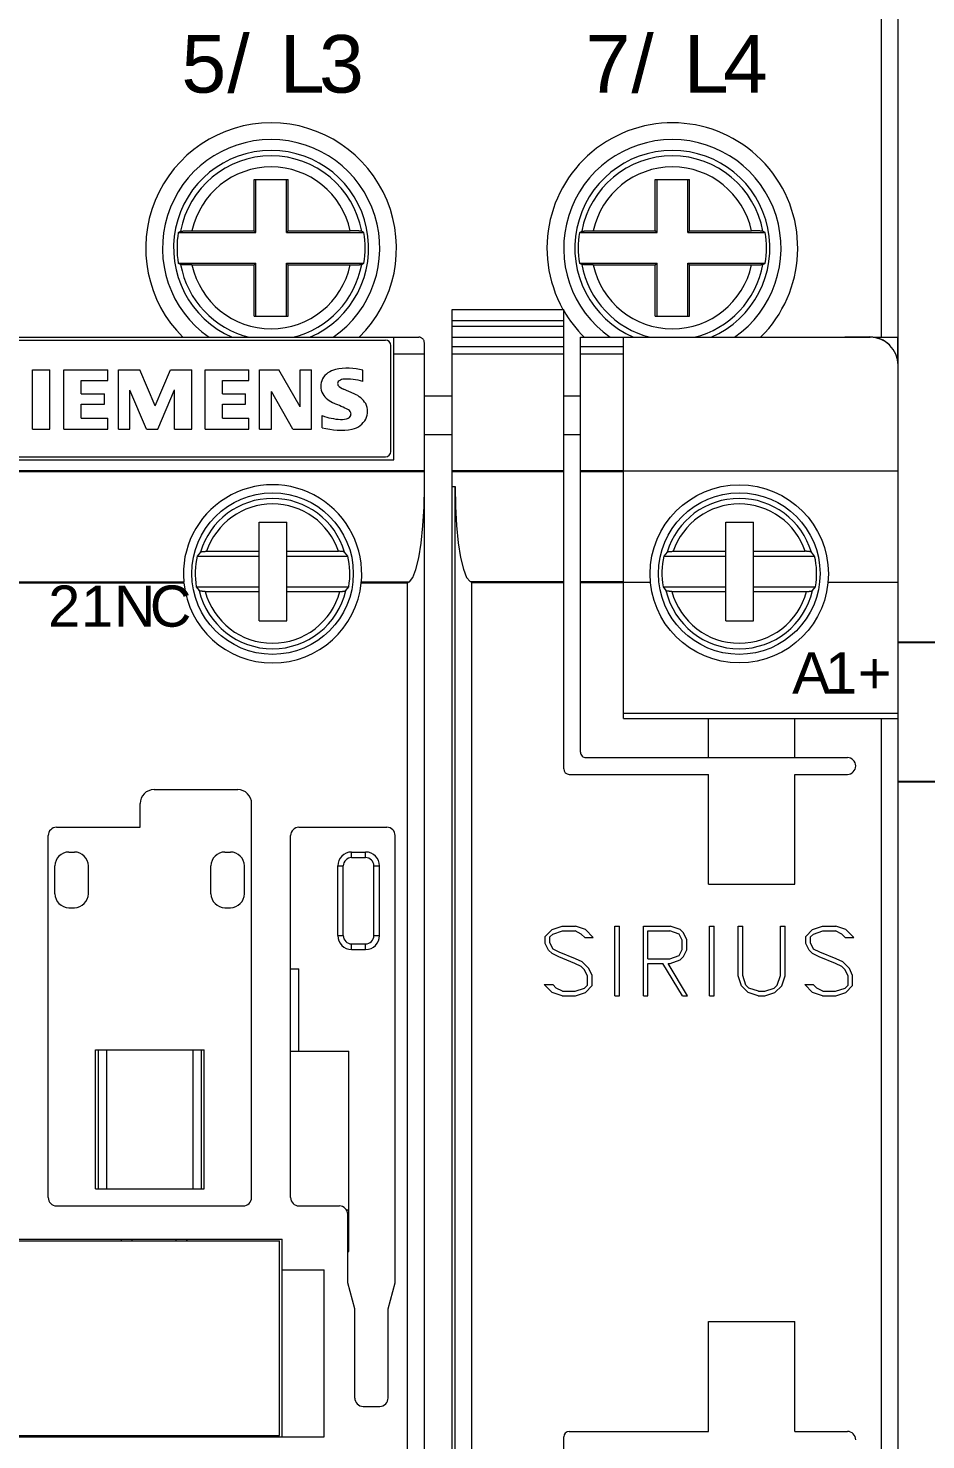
# Model space of a CAD drawing. Header units: millimetres. Extents: x 42356 to 50646, y 31507 to 39566.
# Drawn here: x 47826.5 to 47858.7, y 33189.9 to 33240.6 of the extents above; entities that cross this region are included whole.
import ezdxf

# ---------------------------------------------------------------- set-up
doc = ezdxf.new("R2010")
doc.units = ezdxf.units.MM
doc.set_wipeout_variables(frame=1)
doc.layers.add('000-PI-Oprema', color=30, linetype='Continuous', lineweight=5)
doc.layers.add('004-PI-DIN Šina', color=3, linetype='Continuous')
doc.styles.get("Standard").update_dxf_attribs({"font": 'arial.ttf'})

# ---------------------------------------------------------------- blocks, each defined once
blk = doc.blocks.new('*U103')
at = {"layer": '004-PI-DIN Šina'}
blk.add_lwpolyline([(540, -17.5), (540, 17.5), (0, 17.5), (0, -17.5)], close=True, dxfattribs=at)
blk.add_lwpolyline([(0, 12.5), (540, 12.5)], dxfattribs=at)
blk = doc.blocks.new('3RT2325-1BB40')
blk.add_wipeout([(48537.491, 38236.153), (48537.491, 38151.153), (48596.435, 38151.154), (48597.391, 38152.163), (48597.391, 38235.143), (48596.413, 38236.153)]).dxf.layer = '000-PI-Oprema'
at = {"layer": '000-PI-Oprema'}
for p, q in [((48596.791, 38221.143), (48596.791, 38235.543)), ((48597.391, 38220.151), (48597.391, 38235.143)), ((48574.278, 38226.803), (48575.504, 38226.803)), ((48574.278, 38224.966), (48574.278, 38226.803)), ((48574.341, 38224.903), (48574.341, 38226.803)), ((48575.441, 38224.903), (48575.441, 38226.803)), ((48575.504, 38224.966), (48575.504, 38226.803)), ((48588.678, 38226.803), (48589.904, 38226.803)), ((48588.678, 38224.966), (48588.678, 38226.803)), ((48588.741, 38224.903), (48588.741, 38226.803)), ((48589.841, 38224.903), (48589.841, 38226.803)), ((48589.904, 38224.966), (48589.904, 38226.803)), ((48571.559, 38224.903), (48571.57, 38224.909)), ((48571.559, 38224.903), (48574.341, 38224.903)), ((48571.57, 38224.909), (48571.582, 38224.916)), ((48571.582, 38224.916), (48571.594, 38224.922)), ((48571.594, 38224.922), (48571.606, 38224.928)), ((48571.606, 38224.928), (48571.617, 38224.934)), ((48571.617, 38224.934), (48571.629, 38224.941)), ((48571.629, 38224.941), (48571.64, 38224.947)), ((48571.64, 38224.947), (48571.645, 38224.949)), ((48571.645, 38224.949), (48571.652, 38224.95)), ((48571.652, 38224.95), (48571.661, 38224.952)), ((48571.661, 38224.952), (48571.673, 38224.953)), ((48571.673, 38224.953), (48571.686, 38224.955)), ((48571.686, 38224.955), (48571.703, 38224.956)), ((48571.703, 38224.956), (48571.722, 38224.958)), ((48571.722, 38224.958), (48571.742, 38224.959)), ((48571.742, 38224.959), (48571.763, 38224.96)), ((48571.763, 38224.96), (48571.787, 38224.961)), ((48571.787, 38224.961), (48571.812, 38224.962)), ((48571.812, 38224.962), (48571.84, 38224.963)), ((48571.84, 38224.963), (48571.868, 38224.964)), ((48571.868, 38224.964), (48571.896, 38224.964)), ((48571.896, 38224.964), (48571.925, 38224.965)), ((48571.925, 38224.965), (48571.956, 38224.965)), ((48571.956, 38224.965), (48571.988, 38224.966)), ((48571.988, 38224.966), (48572.02, 38224.966)), ((48572.02, 38224.966), (48572.05, 38224.966)), ((48572.05, 38224.966), (48574.278, 38224.966)), ((48574.341, 38224.903), (48574.278, 38224.966)), ((48575.441, 38224.903), (48575.504, 38224.966)), ((48575.441, 38224.903), (48578.224, 38224.903)), ((48575.504, 38224.966), (48577.732, 38224.966)), ((48577.757, 38224.966), (48577.732, 38224.966)), ((48577.783, 38224.966), (48577.757, 38224.966)), ((48577.81, 38224.966), (48577.783, 38224.966)), ((48577.836, 38224.965), (48577.81, 38224.966)), ((48577.861, 38224.965), (48577.836, 38224.965)), ((48577.885, 38224.964), (48577.861, 38224.965)), ((48577.908, 38224.964), (48577.885, 38224.964)), ((48577.932, 38224.963), (48577.908, 38224.964)), ((48577.955, 38224.963), (48577.932, 38224.963)), ((48577.977, 38224.962), (48577.955, 38224.963)), ((48577.998, 38224.961), (48577.977, 38224.962)), ((48578.017, 38224.96), (48577.998, 38224.961)), ((48578.035, 38224.959), (48578.017, 38224.96)), ((48578.052, 38224.958), (48578.035, 38224.959)), ((48578.068, 38224.957), (48578.052, 38224.958)), ((48578.083, 38224.956), (48578.068, 38224.957)), ((48578.096, 38224.955), (48578.083, 38224.956)), ((48578.108, 38224.953), (48578.096, 38224.955)), ((48578.118, 38224.952), (48578.108, 38224.953)), ((48578.126, 38224.951), (48578.118, 38224.952)), ((48578.133, 38224.95), (48578.126, 38224.951)), ((48578.138, 38224.948), (48578.133, 38224.95)), ((48578.142, 38224.947), (48578.138, 38224.948)), ((48578.153, 38224.941), (48578.142, 38224.947)), ((48578.165, 38224.934), (48578.153, 38224.941)), ((48578.177, 38224.928), (48578.165, 38224.934)), ((48578.188, 38224.922), (48578.177, 38224.928)), ((48578.2, 38224.916), (48578.188, 38224.922)), ((48578.212, 38224.909), (48578.2, 38224.916)), ((48578.224, 38224.903), (48578.212, 38224.909)), ((48585.959, 38224.903), (48585.97, 38224.909)), ((48585.959, 38224.903), (48588.741, 38224.903)), ((48585.97, 38224.909), (48585.982, 38224.916)), ((48585.982, 38224.916), (48585.994, 38224.922)), ((48585.994, 38224.922), (48586.006, 38224.928)), ((48586.006, 38224.928), (48586.017, 38224.934)), ((48586.017, 38224.934), (48586.029, 38224.941)), ((48586.029, 38224.941), (48586.04, 38224.947)), ((48586.04, 38224.947), (48586.045, 38224.949)), ((48586.045, 38224.949), (48586.052, 38224.95)), ((48586.052, 38224.95), (48586.061, 38224.952)), ((48586.061, 38224.952), (48586.073, 38224.953)), ((48586.073, 38224.953), (48586.086, 38224.955)), ((48586.086, 38224.955), (48586.103, 38224.956)), ((48586.103, 38224.956), (48586.122, 38224.958)), ((48586.122, 38224.958), (48586.142, 38224.959)), ((48586.142, 38224.959), (48586.163, 38224.96)), ((48586.163, 38224.96), (48586.187, 38224.961)), ((48586.187, 38224.961), (48586.212, 38224.962)), ((48586.212, 38224.962), (48586.24, 38224.963)), ((48586.24, 38224.963), (48586.268, 38224.964)), ((48586.268, 38224.964), (48586.296, 38224.964)), ((48586.296, 38224.964), (48586.325, 38224.965)), ((48586.325, 38224.965), (48586.356, 38224.965)), ((48586.356, 38224.965), (48586.388, 38224.966)), ((48586.388, 38224.966), (48586.42, 38224.966)), ((48586.42, 38224.966), (48586.45, 38224.966)), ((48586.45, 38224.966), (48588.678, 38224.966)), ((48588.741, 38224.903), (48588.678, 38224.966)), ((48589.841, 38224.903), (48589.904, 38224.966)), ((48589.841, 38224.903), (48592.624, 38224.903)), ((48589.904, 38224.966), (48592.132, 38224.966)), ((48592.157, 38224.966), (48592.132, 38224.966)), ((48592.183, 38224.966), (48592.157, 38224.966)), ((48592.21, 38224.966), (48592.183, 38224.966)), ((48592.236, 38224.965), (48592.21, 38224.966)), ((48592.261, 38224.965), (48592.236, 38224.965)), ((48592.285, 38224.964), (48592.261, 38224.965)), ((48592.308, 38224.964), (48592.285, 38224.964)), ((48592.332, 38224.963), (48592.308, 38224.964)), ((48592.355, 38224.963), (48592.332, 38224.963)), ((48592.377, 38224.962), (48592.355, 38224.963)), ((48592.398, 38224.961), (48592.377, 38224.962)), ((48592.417, 38224.96), (48592.398, 38224.961)), ((48592.435, 38224.959), (48592.417, 38224.96)), ((48592.452, 38224.958), (48592.435, 38224.959)), ((48592.468, 38224.957), (48592.452, 38224.958)), ((48592.483, 38224.956), (48592.468, 38224.957)), ((48592.496, 38224.955), (48592.483, 38224.956)), ((48592.508, 38224.953), (48592.496, 38224.955)), ((48592.518, 38224.952), (48592.508, 38224.953)), ((48592.526, 38224.951), (48592.518, 38224.952)), ((48592.533, 38224.95), (48592.526, 38224.951)), ((48592.538, 38224.948), (48592.533, 38224.95)), ((48592.542, 38224.947), (48592.538, 38224.948)), ((48592.553, 38224.941), (48592.542, 38224.947)), ((48592.565, 38224.934), (48592.553, 38224.941)), ((48592.577, 38224.928), (48592.565, 38224.934)), ((48592.588, 38224.922), (48592.577, 38224.928)), ((48592.6, 38224.916), (48592.588, 38224.922)), ((48592.612, 38224.909), (48592.6, 38224.916)), ((48592.624, 38224.903), (48592.612, 38224.909)), ((48571.57, 38223.797), (48571.559, 38223.803)), ((48571.559, 38223.803), (48574.341, 38223.803)), ((48571.582, 38223.791), (48571.57, 38223.797)), ((48571.594, 38223.784), (48571.582, 38223.791)), ((48571.606, 38223.778), (48571.594, 38223.784)), ((48571.617, 38223.772), (48571.606, 38223.778)), ((48571.629, 38223.766), (48571.617, 38223.772)), ((48571.64, 38223.759), (48571.629, 38223.766)), ((48571.644, 38223.758), (48571.64, 38223.759)), ((48571.649, 38223.757), (48571.644, 38223.758)), ((48571.656, 38223.755), (48571.649, 38223.757)), ((48571.665, 38223.754), (48571.656, 38223.755)), ((48571.674, 38223.753), (48571.665, 38223.754)), ((48571.686, 38223.752), (48571.674, 38223.753)), ((48571.699, 38223.75), (48571.686, 38223.752)), ((48571.714, 38223.749), (48571.699, 38223.75)), ((48571.73, 38223.748), (48571.714, 38223.749)), ((48571.748, 38223.747), (48571.73, 38223.748)), ((48571.765, 38223.746), (48571.748, 38223.747)), ((48571.784, 38223.745), (48571.765, 38223.746)), ((48571.805, 38223.744), (48571.784, 38223.745)), ((48571.828, 38223.744), (48571.805, 38223.744)), ((48571.851, 38223.743), (48571.828, 38223.744)), ((48571.874, 38223.742), (48571.851, 38223.743)), ((48571.897, 38223.742), (48571.874, 38223.742)), ((48571.921, 38223.741), (48571.897, 38223.742)), ((48571.946, 38223.741), (48571.921, 38223.741)), ((48571.973, 38223.741), (48571.946, 38223.741)), ((48571.999, 38223.74), (48571.973, 38223.741)), ((48572.025, 38223.74), (48571.999, 38223.74)), ((48572.05, 38223.74), (48572.025, 38223.74)), ((48572.05, 38223.74), (48574.278, 38223.74)), ((48574.278, 38223.74), (48574.341, 38223.803)), ((48574.278, 38221.903), (48574.278, 38223.74)), ((48574.341, 38221.903), (48574.341, 38223.803)), ((48575.504, 38223.74), (48575.441, 38223.803)), ((48575.441, 38223.803), (48578.224, 38223.803)), ((48575.441, 38221.903), (48575.441, 38223.803)), ((48575.504, 38223.74), (48577.732, 38223.74)), ((48575.504, 38221.903), (48575.504, 38223.74)), ((48577.732, 38223.74), (48577.762, 38223.74)), ((48577.762, 38223.74), (48577.794, 38223.74)), ((48577.794, 38223.74), (48577.826, 38223.741)), ((48577.826, 38223.741), (48577.857, 38223.741)), ((48577.857, 38223.741), (48577.886, 38223.742)), ((48577.886, 38223.742), (48577.914, 38223.742)), ((48577.914, 38223.742), (48577.943, 38223.743)), ((48577.943, 38223.743), (48577.97, 38223.744)), ((48577.97, 38223.744), (48577.996, 38223.745)), ((48577.996, 38223.745), (48578.019, 38223.746)), ((48578.019, 38223.746), (48578.04, 38223.747)), ((48578.04, 38223.747), (48578.061, 38223.749)), ((48578.061, 38223.749), (48578.079, 38223.75)), ((48578.079, 38223.75), (48578.096, 38223.752)), ((48578.096, 38223.752), (48578.109, 38223.753)), ((48578.109, 38223.753), (48578.121, 38223.754)), ((48578.121, 38223.754), (48578.13, 38223.756)), ((48578.13, 38223.756), (48578.137, 38223.758)), ((48578.137, 38223.758), (48578.142, 38223.759)), ((48578.142, 38223.759), (48578.153, 38223.766)), ((48578.153, 38223.766), (48578.165, 38223.772)), ((48578.165, 38223.772), (48578.177, 38223.778)), ((48578.177, 38223.778), (48578.188, 38223.784)), ((48578.188, 38223.784), (48578.2, 38223.791)), ((48578.2, 38223.791), (48578.212, 38223.797)), ((48578.212, 38223.797), (48578.224, 38223.803)), ((48585.97, 38223.797), (48585.959, 38223.803)), ((48585.959, 38223.803), (48588.741, 38223.803)), ((48585.982, 38223.791), (48585.97, 38223.797)), ((48585.994, 38223.784), (48585.982, 38223.791)), ((48586.006, 38223.778), (48585.994, 38223.784)), ((48586.017, 38223.772), (48586.006, 38223.778)), ((48586.029, 38223.766), (48586.017, 38223.772)), ((48586.04, 38223.759), (48586.029, 38223.766)), ((48586.044, 38223.758), (48586.04, 38223.759)), ((48586.049, 38223.757), (48586.044, 38223.758)), ((48586.056, 38223.755), (48586.049, 38223.757)), ((48586.065, 38223.754), (48586.056, 38223.755)), ((48586.074, 38223.753), (48586.065, 38223.754)), ((48586.086, 38223.752), (48586.074, 38223.753)), ((48586.099, 38223.75), (48586.086, 38223.752)), ((48586.114, 38223.749), (48586.099, 38223.75)), ((48586.13, 38223.748), (48586.114, 38223.749)), ((48586.148, 38223.747), (48586.13, 38223.748)), ((48586.165, 38223.746), (48586.148, 38223.747)), ((48586.184, 38223.745), (48586.165, 38223.746)), ((48586.205, 38223.744), (48586.184, 38223.745)), ((48586.228, 38223.744), (48586.205, 38223.744)), ((48586.251, 38223.743), (48586.228, 38223.744)), ((48586.274, 38223.742), (48586.251, 38223.743)), ((48586.297, 38223.742), (48586.274, 38223.742)), ((48586.321, 38223.741), (48586.297, 38223.742)), ((48586.346, 38223.741), (48586.321, 38223.741)), ((48586.373, 38223.741), (48586.346, 38223.741)), ((48586.399, 38223.74), (48586.373, 38223.741)), ((48586.425, 38223.74), (48586.399, 38223.74)), ((48586.45, 38223.74), (48586.425, 38223.74)), ((48586.45, 38223.74), (48588.678, 38223.74)), ((48588.678, 38223.74), (48588.741, 38223.803)), ((48588.678, 38221.903), (48588.678, 38223.74)), ((48588.741, 38221.903), (48588.741, 38223.803)), ((48589.904, 38223.74), (48589.841, 38223.803)), ((48589.841, 38223.803), (48592.624, 38223.803)), ((48589.841, 38221.903), (48589.841, 38223.803)), ((48589.904, 38223.74), (48592.132, 38223.74)), ((48589.904, 38221.903), (48589.904, 38223.74)), ((48592.132, 38223.74), (48592.162, 38223.74)), ((48592.162, 38223.74), (48592.194, 38223.74)), ((48592.194, 38223.74), (48592.226, 38223.741)), ((48592.226, 38223.741), (48592.257, 38223.741)), ((48592.257, 38223.741), (48592.286, 38223.742)), ((48592.286, 38223.742), (48592.314, 38223.742)), ((48592.314, 38223.742), (48592.343, 38223.743)), ((48592.343, 38223.743), (48592.37, 38223.744)), ((48592.37, 38223.744), (48592.396, 38223.745)), ((48592.396, 38223.745), (48592.419, 38223.746)), ((48592.419, 38223.746), (48592.44, 38223.747)), ((48592.44, 38223.747), (48592.461, 38223.749)), ((48592.461, 38223.749), (48592.479, 38223.75)), ((48592.479, 38223.75), (48592.496, 38223.752)), ((48592.496, 38223.752), (48592.509, 38223.753)), ((48592.509, 38223.753), (48592.521, 38223.754)), ((48592.521, 38223.754), (48592.53, 38223.756)), ((48592.53, 38223.756), (48592.537, 38223.758)), ((48592.537, 38223.758), (48592.542, 38223.759)), ((48592.542, 38223.759), (48592.553, 38223.766)), ((48592.553, 38223.766), (48592.565, 38223.772)), ((48592.565, 38223.772), (48592.577, 38223.778)), ((48592.577, 38223.778), (48592.588, 38223.784)), ((48592.588, 38223.784), (48592.6, 38223.791)), ((48592.6, 38223.791), (48592.612, 38223.797)), ((48592.612, 38223.797), (48592.624, 38223.803)), ((48581.391, 38222.143), (48585.391, 38222.143)), ((48581.391, 38165.143), (48581.391, 38222.143)), ((48585.391, 38221.743), (48585.391, 38222.143)), ((48574.278, 38221.903), (48575.504, 38221.903)), ((48581.391, 38221.743), (48585.391, 38221.743)), ((48581.391, 38221.543), (48585.391, 38221.543)), ((48585.391, 38221.543), (48585.391, 38221.743)), ((48585.391, 38221.143), (48585.391, 38221.543)), ((48588.678, 38221.903), (48589.904, 38221.903)), ((48553.391, 38221.143), (48580.191, 38221.143)), ((48563.791, 38221.043), (48578.991, 38221.043)), ((48579.291, 38216.743), (48579.291, 38221.143)), ((48580.209, 38221.142), (48580.191, 38221.143)), ((48580.228, 38221.14), (48580.209, 38221.142)), ((48580.246, 38221.135), (48580.228, 38221.14)), ((48580.264, 38221.129), (48580.246, 38221.135)), ((48580.281, 38221.122), (48580.264, 38221.129)), ((48580.299, 38221.112), (48580.281, 38221.122)), ((48580.315, 38221.1), (48580.299, 38221.112)), ((48580.33, 38221.087), (48580.315, 38221.1)), ((48580.344, 38221.072), (48580.33, 38221.087)), ((48580.357, 38221.055), (48580.344, 38221.072)), ((48580.368, 38221.036), (48580.357, 38221.055)), ((48580.378, 38221.015), (48580.368, 38221.036)), ((48581.391, 38221.143), (48585.391, 38221.143)), ((48585.391, 38220.806), (48585.391, 38221.143)), ((48585.991, 38221.143), (48587.541, 38221.143)), ((48585.991, 38220.806), (48585.991, 38221.143)), ((48585.991, 38221.143), (48585.991, 38221.143)), ((48587.541, 38221.143), (48596.391, 38221.143)), ((48587.541, 38221.143), (48587.541, 38221.143)), ((48587.541, 38220.806), (48587.541, 38221.143)), ((48595.481, 38221.153), (48596.381, 38221.153)), ((48595.481, 38221.143), (48595.481, 38221.153)), ((48596.522, 38221.143), (48596.791, 38221.143)), ((48596.791, 38221.143), (48597.391, 38221.143)), ((48597.381, 38220.284), (48597.381, 38221.143)), ((48579.191, 38217.043), (48579.191, 38220.843)), ((48579.291, 38220.543), (48580.391, 38220.543)), ((48580.385, 38220.993), (48580.378, 38221.015)), ((48580.389, 38220.969), (48580.385, 38220.993)), ((48580.391, 38220.943), (48580.389, 38220.969)), ((48580.391, 38166.343), (48580.391, 38220.943)), ((48581.391, 38220.806), (48585.391, 38220.806)), ((48581.391, 38220.543), (48585.391, 38220.543)), ((48585.391, 38220.543), (48585.391, 38220.806)), ((48585.391, 38216.359), (48585.391, 38220.543)), ((48585.991, 38220.806), (48587.541, 38220.806)), ((48585.991, 38220.543), (48585.991, 38220.806)), ((48585.991, 38220.543), (48587.541, 38220.543)), ((48585.991, 38216.359), (48585.991, 38220.543)), ((48587.541, 38220.543), (48587.541, 38220.806)), ((48587.541, 38216.359), (48587.541, 38220.543)), ((48597.391, 38216.34), (48597.391, 38220.143)), ((48566.331, 38219.973), (48566.953, 38219.973)), ((48566.331, 38217.843), (48566.331, 38219.973)), ((48566.953, 38217.843), (48566.953, 38219.973)), ((48567.455, 38219.973), (48569.029, 38219.973)), ((48567.455, 38217.843), (48567.455, 38219.973)), ((48568.077, 38219.592), (48569.029, 38219.592)), ((48568.077, 38219.107), (48568.077, 38219.592)), ((48569.029, 38219.592), (48569.029, 38219.973)), ((48569.411, 38219.973), (48570.181, 38219.973)), ((48569.411, 38217.843), (48569.411, 38219.973)), ((48570.727, 38218.675), (48570.181, 38219.973)), ((48570.727, 38218.675), (48571.278, 38219.973)), ((48571.278, 38219.973), (48572.042, 38219.973)), ((48572.042, 38217.843), (48572.042, 38219.973)), ((48572.519, 38219.973), (48574.093, 38219.973)), ((48572.519, 38217.843), (48572.519, 38219.973)), ((48573.141, 38219.592), (48574.093, 38219.592)), ((48573.141, 38219.107), (48573.141, 38219.592)), ((48574.093, 38219.592), (48574.093, 38219.973)), ((48574.475, 38219.973), (48575.166, 38219.973)), ((48574.475, 38217.843), (48574.475, 38219.973)), ((48575.932, 38218.639), (48575.166, 38219.973)), ((48575.932, 38219.973), (48576.342, 38219.973)), ((48575.932, 38218.639), (48575.932, 38219.973)), ((48576.342, 38217.843), (48576.342, 38219.973)), ((48578.185, 38219.548), (48578.185, 38219.957)), ((48568.077, 38219.107), (48568.909, 38219.107)), ((48568.909, 38218.743), (48568.909, 38219.107)), ((48570.42, 38217.843), (48569.826, 38219.246)), ((48569.826, 38217.843), (48569.826, 38219.246)), ((48570.825, 38217.843), (48571.423, 38219.25)), ((48571.423, 38217.843), (48571.423, 38219.25)), ((48573.141, 38219.107), (48573.973, 38219.107)), ((48573.973, 38218.743), (48573.973, 38219.107)), ((48575.673, 38217.843), (48574.909, 38219.193)), ((48574.909, 38217.843), (48574.909, 38219.193)), ((48577.875, 38219.107), (48577.493, 38219.28)), ((48580.391, 38219.043), (48581.391, 38219.043)), ((48585.391, 38219.043), (48585.991, 38219.043)), ((48568.077, 38218.743), (48568.909, 38218.743)), ((48568.077, 38218.241), (48568.077, 38218.743)), ((48573.141, 38218.743), (48573.973, 38218.743)), ((48573.141, 38218.241), (48573.141, 38218.743)), ((48568.077, 38218.241), (48569.029, 38218.241)), ((48569.029, 38217.843), (48569.029, 38218.241)), ((48573.141, 38218.241), (48574.093, 38218.241)), ((48574.093, 38217.843), (48574.093, 38218.241)), ((48576.727, 38217.889), (48576.727, 38218.328)), ((48566.331, 38217.843), (48566.953, 38217.843)), ((48567.455, 38217.843), (48569.029, 38217.843)), ((48569.411, 38217.843), (48569.826, 38217.843)), ((48570.42, 38217.843), (48570.825, 38217.843)), ((48571.423, 38217.843), (48572.042, 38217.843)), ((48572.519, 38217.843), (48574.093, 38217.843)), ((48574.475, 38217.843), (48574.909, 38217.843)), ((48575.673, 38217.843), (48576.342, 38217.843)), ((48580.391, 38217.653), (48581.391, 38217.653)), ((48580.401, 38169.653), (48580.401, 38217.653)), ((48585.391, 38217.653), (48585.991, 38217.653)), ((48563.491, 38216.743), (48579.291, 38216.743)), ((48563.791, 38216.843), (48578.991, 38216.843)), ((48552.391, 38216.359), (48580.391, 38216.359)), ((48552.391, 38216.325), (48580.391, 38216.325)), ((48581.391, 38216.359), (48585.391, 38216.359)), ((48581.391, 38216.325), (48585.391, 38216.325)), ((48585.391, 38216.325), (48585.391, 38216.359)), ((48585.391, 38212.373), (48585.391, 38216.325)), ((48585.991, 38216.359), (48587.541, 38216.359)), ((48585.991, 38216.325), (48585.991, 38216.359)), ((48585.991, 38216.325), (48587.541, 38216.325)), ((48585.991, 38212.373), (48585.991, 38216.325)), ((48587.541, 38216.325), (48587.541, 38216.359)), ((48587.541, 38216.34), (48597.391, 38216.34)), ((48587.541, 38212.373), (48587.541, 38216.325)), ((48597.391, 38212.343), (48597.391, 38216.34)), ((48581.391, 38215.782), (48581.491, 38215.782)), ((48581.491, 38171.504), (48581.491, 38215.782)), ((48574.456, 38214.503), (48575.456, 38214.503)), ((48574.456, 38210.953), (48574.456, 38214.503)), ((48575.456, 38210.953), (48575.456, 38214.503)), ((48591.206, 38214.503), (48592.206, 38214.503)), ((48591.206, 38210.953), (48591.206, 38214.503)), ((48592.206, 38210.953), (48592.206, 38214.503)), ((48572.354, 38213.424), (48572.238, 38213.283)), ((48572.354, 38213.424), (48572.357, 38213.427)), ((48572.357, 38213.427), (48572.361, 38213.429)), ((48572.361, 38213.429), (48572.366, 38213.432)), ((48572.366, 38213.432), (48572.372, 38213.434)), ((48572.372, 38213.434), (48572.38, 38213.436)), ((48572.38, 38213.436), (48572.389, 38213.438)), ((48572.389, 38213.438), (48572.399, 38213.441)), ((48572.399, 38213.441), (48572.41, 38213.442)), ((48572.41, 38213.442), (48572.421, 38213.444)), ((48572.421, 38213.444), (48572.434, 38213.446)), ((48572.434, 38213.446), (48572.448, 38213.447)), ((48572.448, 38213.447), (48572.462, 38213.449)), ((48572.462, 38213.449), (48572.477, 38213.45)), ((48572.477, 38213.45), (48572.492, 38213.451)), ((48572.492, 38213.451), (48572.507, 38213.452)), ((48572.507, 38213.452), (48572.523, 38213.452)), ((48572.523, 38213.452), (48572.54, 38213.453)), ((48572.54, 38213.453), (48572.556, 38213.453)), ((48572.556, 38213.453), (48572.573, 38213.453)), ((48572.573, 38213.453), (48574.456, 38213.453)), ((48575.456, 38213.453), (48577.31, 38213.453)), ((48577.323, 38213.453), (48577.31, 38213.453)), ((48577.337, 38213.453), (48577.323, 38213.453)), ((48577.35, 38213.453), (48577.337, 38213.453)), ((48577.364, 38213.452), (48577.35, 38213.453)), ((48577.377, 38213.451), (48577.364, 38213.452)), ((48577.39, 38213.451), (48577.377, 38213.451)), ((48577.402, 38213.45), (48577.39, 38213.451)), ((48577.414, 38213.449), (48577.402, 38213.45)), ((48577.426, 38213.448), (48577.414, 38213.449)), ((48577.438, 38213.447), (48577.426, 38213.448)), ((48577.449, 38213.446), (48577.438, 38213.447)), ((48577.46, 38213.444), (48577.449, 38213.446)), ((48577.469, 38213.443), (48577.46, 38213.444)), ((48577.478, 38213.441), (48577.469, 38213.443)), ((48577.487, 38213.44), (48577.478, 38213.441)), ((48577.495, 38213.438), (48577.487, 38213.44)), ((48577.503, 38213.436), (48577.495, 38213.438)), ((48577.509, 38213.434), (48577.503, 38213.436)), ((48577.514, 38213.433), (48577.509, 38213.434)), ((48577.519, 38213.431), (48577.514, 38213.433)), ((48577.523, 38213.429), (48577.519, 38213.431)), ((48577.526, 38213.426), (48577.523, 38213.429)), ((48577.529, 38213.424), (48577.526, 38213.426)), ((48577.644, 38213.283), (48577.529, 38213.424)), ((48589.104, 38213.424), (48588.988, 38213.283)), ((48589.104, 38213.424), (48589.107, 38213.427)), ((48589.107, 38213.427), (48589.111, 38213.429)), ((48589.111, 38213.429), (48589.116, 38213.432)), ((48589.116, 38213.432), (48589.122, 38213.434)), ((48589.122, 38213.434), (48589.13, 38213.436)), ((48589.13, 38213.436), (48589.139, 38213.438)), ((48589.139, 38213.438), (48589.149, 38213.441)), ((48589.149, 38213.441), (48589.16, 38213.442)), ((48589.16, 38213.442), (48589.171, 38213.444)), ((48589.171, 38213.444), (48589.184, 38213.446)), ((48589.184, 38213.446), (48589.198, 38213.447)), ((48589.198, 38213.447), (48589.212, 38213.449)), ((48589.212, 38213.449), (48589.227, 38213.45)), ((48589.227, 38213.45), (48589.242, 38213.451)), ((48589.242, 38213.451), (48589.257, 38213.452)), ((48589.257, 38213.452), (48589.273, 38213.452)), ((48589.273, 38213.452), (48589.29, 38213.453)), ((48589.29, 38213.453), (48589.306, 38213.453)), ((48589.306, 38213.453), (48589.323, 38213.453)), ((48589.323, 38213.453), (48591.206, 38213.453)), ((48592.206, 38213.453), (48594.06, 38213.453)), ((48594.073, 38213.453), (48594.06, 38213.453)), ((48594.087, 38213.453), (48594.073, 38213.453)), ((48594.1, 38213.453), (48594.087, 38213.453)), ((48594.114, 38213.452), (48594.1, 38213.453)), ((48594.127, 38213.451), (48594.114, 38213.452)), ((48594.14, 38213.451), (48594.127, 38213.451)), ((48594.152, 38213.45), (48594.14, 38213.451)), ((48594.164, 38213.449), (48594.152, 38213.45)), ((48594.176, 38213.448), (48594.164, 38213.449)), ((48594.188, 38213.447), (48594.176, 38213.448)), ((48594.199, 38213.446), (48594.188, 38213.447)), ((48594.21, 38213.444), (48594.199, 38213.446)), ((48594.219, 38213.443), (48594.21, 38213.444)), ((48594.228, 38213.441), (48594.219, 38213.443)), ((48594.237, 38213.44), (48594.228, 38213.441)), ((48594.245, 38213.438), (48594.237, 38213.44)), ((48594.253, 38213.436), (48594.245, 38213.438)), ((48594.259, 38213.434), (48594.253, 38213.436)), ((48594.264, 38213.433), (48594.259, 38213.434)), ((48594.269, 38213.431), (48594.264, 38213.433)), ((48594.273, 38213.429), (48594.269, 38213.431)), ((48594.276, 38213.426), (48594.273, 38213.429)), ((48594.279, 38213.424), (48594.276, 38213.426)), ((48594.394, 38213.283), (48594.279, 38213.424)), ((48572.238, 38213.283), (48574.456, 38213.283)), ((48575.456, 38213.283), (48577.644, 38213.283)), ((48588.988, 38213.283), (48591.206, 38213.283)), ((48592.206, 38213.283), (48594.394, 38213.283)), ((48561.275, 38212.327), (48571.757, 38212.327)), ((48561.279, 38212.362), (48571.754, 38212.362)), ((48571.754, 38212.357), (48571.754, 38212.362)), ((48571.754, 38212.352), (48571.754, 38212.357)), ((48571.755, 38212.347), (48571.754, 38212.352)), ((48571.755, 38212.342), (48571.755, 38212.347)), ((48571.756, 38212.337), (48571.755, 38212.342)), ((48571.756, 38212.332), (48571.756, 38212.337)), ((48571.757, 38212.327), (48571.756, 38212.332)), ((48572.205, 38212.183), (48574.456, 38212.183)), ((48572.205, 38212.183), (48572.311, 38212.042)), ((48572.313, 38212.04), (48572.311, 38212.042)), ((48572.316, 38212.038), (48572.313, 38212.04)), ((48572.32, 38212.036), (48572.316, 38212.038)), ((48572.325, 38212.034), (48572.32, 38212.036)), ((48572.33, 38212.032), (48572.325, 38212.034)), ((48572.336, 38212.03), (48572.33, 38212.032)), ((48572.343, 38212.028), (48572.336, 38212.03)), ((48572.351, 38212.027), (48572.343, 38212.028)), ((48572.359, 38212.025), (48572.351, 38212.027)), ((48572.368, 38212.023), (48572.359, 38212.025)), ((48572.377, 38212.022), (48572.368, 38212.023)), ((48572.387, 38212.021), (48572.377, 38212.022)), ((48572.398, 38212.019), (48572.387, 38212.021)), ((48572.409, 38212.018), (48572.398, 38212.019)), ((48572.421, 38212.017), (48572.409, 38212.018)), ((48572.433, 38212.016), (48572.421, 38212.017)), ((48572.445, 38212.015), (48572.433, 38212.016)), ((48572.458, 38212.015), (48572.445, 38212.015)), ((48572.471, 38212.014), (48572.458, 38212.015)), ((48572.484, 38212.014), (48572.471, 38212.014)), ((48572.498, 38212.013), (48572.484, 38212.014)), ((48572.511, 38212.013), (48572.498, 38212.013)), ((48572.524, 38212.013), (48572.511, 38212.013)), ((48572.524, 38212.013), (48574.456, 38212.013)), ((48575.456, 38212.183), (48577.677, 38212.183)), ((48575.456, 38212.013), (48577.358, 38212.013)), ((48577.358, 38212.013), (48577.374, 38212.013)), ((48577.374, 38212.013), (48577.39, 38212.014)), ((48577.39, 38212.014), (48577.407, 38212.014)), ((48577.407, 38212.014), (48577.423, 38212.015)), ((48577.423, 38212.015), (48577.438, 38212.016)), ((48577.438, 38212.016), (48577.452, 38212.016)), ((48577.452, 38212.016), (48577.467, 38212.018)), ((48577.467, 38212.018), (48577.481, 38212.019)), ((48577.481, 38212.019), (48577.494, 38212.021)), ((48577.494, 38212.021), (48577.506, 38212.022)), ((48577.506, 38212.022), (48577.517, 38212.024)), ((48577.517, 38212.024), (48577.528, 38212.026)), ((48577.528, 38212.026), (48577.537, 38212.028)), ((48577.537, 38212.028), (48577.546, 38212.03)), ((48577.546, 38212.03), (48577.553, 38212.032)), ((48577.553, 38212.032), (48577.559, 38212.034)), ((48577.559, 38212.034), (48577.564, 38212.037)), ((48577.564, 38212.037), (48577.568, 38212.039)), ((48577.568, 38212.039), (48577.571, 38212.042)), ((48577.571, 38212.042), (48577.677, 38212.183)), ((48578.125, 38212.327), (48578.126, 38212.332)), ((48578.125, 38212.327), (48579.791, 38212.327)), ((48578.126, 38212.337), (48578.127, 38212.342)), ((48578.126, 38212.332), (48578.126, 38212.337)), ((48578.127, 38212.347), (48578.128, 38212.352)), ((48578.127, 38212.342), (48578.127, 38212.347)), ((48578.128, 38212.357), (48578.129, 38212.362)), ((48578.128, 38212.352), (48578.128, 38212.357)), ((48578.129, 38212.362), (48579.851, 38212.362)), ((48579.791, 38212.327), (48579.799, 38212.332)), ((48579.791, 38174.959), (48579.791, 38212.327)), ((48579.799, 38212.332), (48579.808, 38212.337)), ((48579.808, 38212.337), (48579.816, 38212.342)), ((48579.816, 38212.342), (48579.825, 38212.347)), ((48579.825, 38212.347), (48579.834, 38212.352)), ((48579.834, 38212.352), (48579.842, 38212.357)), ((48579.842, 38212.357), (48579.851, 38212.362)), ((48582.04, 38212.368), (48582.031, 38212.373)), ((48582.031, 38212.373), (48585.391, 38212.373)), ((48582.048, 38212.363), (48582.04, 38212.368)), ((48582.057, 38212.358), (48582.048, 38212.363)), ((48582.066, 38212.353), (48582.057, 38212.358)), ((48582.074, 38212.348), (48582.066, 38212.353)), ((48582.083, 38212.343), (48582.074, 38212.348)), ((48582.091, 38212.338), (48582.083, 38212.343)), ((48582.091, 38212.338), (48585.391, 38212.338)), ((48582.091, 38174.948), (48582.091, 38212.338)), ((48585.391, 38212.338), (48585.391, 38212.373)), ((48585.391, 38205.643), (48585.391, 38212.338)), ((48585.991, 38212.373), (48587.541, 38212.373)), ((48585.991, 38212.338), (48585.991, 38212.373)), ((48585.991, 38212.338), (48587.541, 38212.338)), ((48585.991, 38206.243), (48585.991, 38212.338)), ((48587.541, 38212.338), (48587.541, 38212.373)), ((48587.541, 38212.343), (48588.505, 38212.343)), ((48587.541, 38207.443), (48587.541, 38212.338)), ((48588.955, 38212.183), (48591.206, 38212.183)), ((48588.955, 38212.183), (48589.061, 38212.042)), ((48589.063, 38212.04), (48589.061, 38212.042)), ((48589.066, 38212.038), (48589.063, 38212.04)), ((48589.07, 38212.036), (48589.066, 38212.038)), ((48589.075, 38212.034), (48589.07, 38212.036)), ((48589.08, 38212.032), (48589.075, 38212.034)), ((48589.086, 38212.03), (48589.08, 38212.032)), ((48589.093, 38212.028), (48589.086, 38212.03)), ((48589.101, 38212.027), (48589.093, 38212.028)), ((48589.109, 38212.025), (48589.101, 38212.027)), ((48589.118, 38212.023), (48589.109, 38212.025)), ((48589.127, 38212.022), (48589.118, 38212.023)), ((48589.137, 38212.021), (48589.127, 38212.022)), ((48589.148, 38212.019), (48589.137, 38212.021)), ((48589.159, 38212.018), (48589.148, 38212.019)), ((48589.171, 38212.017), (48589.159, 38212.018)), ((48589.183, 38212.016), (48589.171, 38212.017)), ((48589.195, 38212.015), (48589.183, 38212.016)), ((48589.208, 38212.015), (48589.195, 38212.015)), ((48589.221, 38212.014), (48589.208, 38212.015)), ((48589.234, 38212.014), (48589.221, 38212.014)), ((48589.248, 38212.013), (48589.234, 38212.014)), ((48589.261, 38212.013), (48589.248, 38212.013)), ((48589.274, 38212.013), (48589.261, 38212.013)), ((48589.274, 38212.013), (48591.206, 38212.013)), ((48592.206, 38212.183), (48594.427, 38212.183)), ((48592.206, 38212.013), (48594.108, 38212.013)), ((48594.108, 38212.013), (48594.124, 38212.013)), ((48594.124, 38212.013), (48594.14, 38212.014)), ((48594.14, 38212.014), (48594.157, 38212.014)), ((48594.157, 38212.014), (48594.173, 38212.015)), ((48594.173, 38212.015), (48594.188, 38212.016)), ((48594.188, 38212.016), (48594.202, 38212.016)), ((48594.202, 38212.016), (48594.217, 38212.018)), ((48594.217, 38212.018), (48594.231, 38212.019)), ((48594.231, 38212.019), (48594.244, 38212.021)), ((48594.244, 38212.021), (48594.256, 38212.022)), ((48594.256, 38212.022), (48594.267, 38212.024)), ((48594.267, 38212.024), (48594.278, 38212.026)), ((48594.278, 38212.026), (48594.287, 38212.028)), ((48594.287, 38212.028), (48594.296, 38212.03)), ((48594.296, 38212.03), (48594.303, 38212.032)), ((48594.303, 38212.032), (48594.309, 38212.034)), ((48594.309, 38212.034), (48594.314, 38212.037)), ((48594.314, 38212.037), (48594.318, 38212.039)), ((48594.318, 38212.039), (48594.321, 38212.042)), ((48594.321, 38212.042), (48594.427, 38212.183)), ((48594.877, 38212.343), (48597.391, 38212.343)), ((48597.391, 38207.643), (48597.391, 38212.343)), ((48574.456, 38210.953), (48575.456, 38210.953)), ((48591.206, 38210.953), (48592.206, 38210.953)), ((48587.541, 38207.643), (48597.391, 38207.643)), ((48587.541, 38207.443), (48597.391, 38207.443)), ((48590.591, 38206.043), (48590.591, 38207.443)), ((48593.691, 38206.043), (48593.691, 38207.443)), ((48596.791, 38179.843), (48596.791, 38207.443)), ((48597.391, 38207.443), (48597.391, 38207.643)), ((48597.391, 38179.843), (48597.391, 38207.443)), ((48586.191, 38206.043), (48595.571, 38206.043)), ((48585.591, 38205.443), (48590.591, 38205.443)), ((48590.591, 38201.493), (48590.591, 38205.443)), ((48593.691, 38205.443), (48595.571, 38205.443)), ((48593.691, 38201.493), (48593.691, 38205.443)), ((48570.691, 38204.895), (48573.691, 38204.895)), ((48570.191, 38203.543), (48570.191, 38204.395)), ((48574.191, 38190.243), (48574.191, 38204.395)), ((48567.191, 38203.543), (48570.191, 38203.543)), ((48575.891, 38203.541), (48579.041, 38203.541)), ((48566.891, 38190.243), (48566.891, 38203.243)), ((48575.591, 38190.241), (48575.591, 38203.241)), ((48579.341, 38187.176), (48579.341, 38203.241)), ((48567.631, 38202.653), (48567.831, 38202.653)), ((48573.231, 38202.653), (48573.431, 38202.653)), ((48577.781, 38202.653), (48578.281, 38202.653)), ((48577.781, 38202.453), (48577.781, 38202.653)), ((48577.781, 38202.453), (48578.281, 38202.453)), ((48578.281, 38202.453), (48578.281, 38202.653)), ((48567.131, 38201.153), (48567.131, 38202.153)), ((48568.331, 38201.153), (48568.331, 38202.153)), ((48572.731, 38201.153), (48572.731, 38202.153)), ((48573.931, 38201.153), (48573.931, 38202.153)), ((48577.281, 38202.153), (48577.481, 38202.153)), ((48577.281, 38199.653), (48577.281, 38202.153)), ((48577.481, 38199.653), (48577.481, 38202.153)), ((48578.581, 38202.153), (48578.781, 38202.153)), ((48578.581, 38199.653), (48578.581, 38202.153)), ((48578.781, 38199.653), (48578.781, 38202.153)), ((48590.591, 38201.493), (48593.691, 38201.493)), ((48567.631, 38200.653), (48567.831, 38200.653)), ((48573.231, 38200.653), (48573.431, 38200.653)), ((48584.728, 38199.621), (48584.976, 38199.867)), ((48584.976, 38199.867), (48585.335, 38199.987)), ((48585.002, 38199.707), (48585.342, 38199.821)), ((48585.335, 38199.987), (48585.809, 38199.987)), ((48585.342, 38199.821), (48585.797, 38199.821)), ((48586.022, 38199.707), (48585.797, 38199.821)), ((48586.168, 38199.869), (48585.809, 38199.987)), ((48586.449, 38199.586), (48586.168, 38199.869)), ((48587.229, 38199.987), (48587.396, 38199.987)), ((48587.229, 38197.488), (48587.229, 38199.987)), ((48587.396, 38197.488), (48587.396, 38199.987)), ((48588.249, 38199.987), (48589.209, 38199.987)), ((48588.249, 38197.488), (48588.249, 38199.987)), ((48588.416, 38199.821), (48589.201, 38199.821)), ((48588.416, 38198.821), (48588.416, 38199.821)), ((48589.534, 38199.706), (48589.201, 38199.821)), ((48589.566, 38199.867), (48589.209, 38199.987)), ((48589.693, 38199.746), (48589.566, 38199.867)), ((48589.811, 38199.502), (48589.693, 38199.746)), ((48590.629, 38199.987), (48590.796, 38199.987)), ((48590.629, 38197.488), (48590.629, 38199.987)), ((48590.796, 38197.488), (48590.796, 38199.987)), ((48591.649, 38199.987), (48591.816, 38199.987)), ((48591.649, 38198.21), (48591.649, 38199.987)), ((48591.816, 38198.215), (48591.816, 38199.987)), ((48593.169, 38199.987), (48593.336, 38199.987)), ((48593.169, 38198.215), (48593.169, 38199.987)), ((48593.336, 38198.21), (48593.336, 38199.987)), ((48594.078, 38199.621), (48594.326, 38199.867)), ((48594.326, 38199.867), (48594.685, 38199.987)), ((48594.352, 38199.707), (48594.692, 38199.821)), ((48594.685, 38199.987), (48595.159, 38199.987)), ((48594.692, 38199.821), (48595.147, 38199.821)), ((48595.372, 38199.707), (48595.147, 38199.821)), ((48595.518, 38199.869), (48595.159, 38199.987)), ((48595.799, 38199.586), (48595.518, 38199.869)), ((48577.281, 38199.653), (48577.481, 38199.653)), ((48577.781, 38199.353), (48578.281, 38199.353)), ((48577.781, 38199.153), (48577.781, 38199.353)), ((48578.281, 38199.153), (48578.281, 38199.353)), ((48578.581, 38199.653), (48578.781, 38199.653)), ((48584.728, 38199.371), (48584.728, 38199.621)), ((48584.849, 38199.129), (48584.728, 38199.371)), ((48584.897, 38199.603), (48585.002, 38199.707)), ((48584.897, 38199.386), (48584.897, 38199.603)), ((48585.008, 38199.167), (48584.897, 38199.386)), ((48586.144, 38199.586), (48586.022, 38199.707)), ((48586.144, 38199.586), (48586.449, 38199.586)), ((48589.645, 38199.49), (48589.534, 38199.706)), ((48589.645, 38199.152), (48589.645, 38199.49)), ((48589.811, 38199.14), (48589.811, 38199.502)), ((48594.078, 38199.371), (48594.078, 38199.621)), ((48594.199, 38199.129), (48594.078, 38199.371)), ((48594.247, 38199.603), (48594.352, 38199.707)), ((48594.247, 38199.386), (48594.247, 38199.603)), ((48594.358, 38199.167), (48594.247, 38199.386)), ((48595.494, 38199.586), (48595.372, 38199.707)), ((48595.494, 38199.586), (48595.799, 38199.586)), ((48577.781, 38199.153), (48578.281, 38199.153)), ((48584.972, 38199.005), (48584.849, 38199.129)), ((48585.211, 38198.888), (48584.972, 38199.005)), ((48585.231, 38199.055), (48585.008, 38199.167)), ((48585.791, 38198.655), (48585.211, 38198.888)), ((48585.815, 38198.82), (48585.231, 38199.055)), ((48586.054, 38198.705), (48585.815, 38198.82)), ((48588.416, 38198.821), (48589.201, 38198.821)), ((48589.201, 38198.821), (48589.534, 38198.935)), ((48589.208, 38198.654), (48589.566, 38198.775)), ((48589.534, 38198.935), (48589.645, 38199.152)), ((48589.566, 38198.775), (48589.693, 38198.896)), ((48589.693, 38198.896), (48589.811, 38199.14)), ((48594.322, 38199.005), (48594.199, 38199.129)), ((48594.561, 38198.888), (48594.322, 38199.005)), ((48594.581, 38199.055), (48594.358, 38199.167)), ((48595.141, 38198.655), (48594.561, 38198.888)), ((48595.165, 38198.82), (48594.581, 38199.055)), ((48595.404, 38198.705), (48595.165, 38198.82)), ((48574.181, 38198.453), (48574.191, 38198.453)), ((48574.181, 38190.166), (48574.181, 38198.453)), ((48575.591, 38198.453), (48575.881, 38198.453)), ((48575.881, 38195.503), (48575.881, 38198.453)), ((48586.022, 38198.538), (48585.791, 38198.655)), ((48586.131, 38198.429), (48586.022, 38198.538)), ((48586.294, 38198.464), (48586.054, 38198.705)), ((48586.245, 38198.204), (48586.131, 38198.429)), ((48586.245, 38197.873), (48586.245, 38198.204)), ((48586.411, 38198.222), (48586.294, 38198.464)), ((48586.411, 38197.854), (48586.411, 38198.222)), ((48588.416, 38198.654), (48588.954, 38198.654)), ((48588.416, 38197.488), (48588.416, 38198.654)), ((48589.652, 38197.488), (48588.954, 38198.654)), ((48589.832, 38197.488), (48589.135, 38198.654)), ((48589.135, 38198.654), (48589.208, 38198.654)), ((48591.768, 38197.85), (48591.649, 38198.21)), ((48591.93, 38197.875), (48591.816, 38198.215)), ((48593.055, 38197.875), (48593.169, 38198.215)), ((48593.216, 38197.85), (48593.336, 38198.21)), ((48595.372, 38198.538), (48595.141, 38198.655)), ((48595.481, 38198.429), (48595.372, 38198.538)), ((48595.644, 38198.464), (48595.404, 38198.705)), ((48595.595, 38198.204), (48595.481, 38198.429)), ((48595.595, 38197.873), (48595.595, 38198.204)), ((48595.761, 38198.222), (48595.644, 38198.464)), ((48595.761, 38197.854), (48595.761, 38198.222)), ((48584.976, 38197.607), (48584.692, 38197.889)), ((48584.692, 38197.889), (48584.998, 38197.889)), ((48585.122, 38197.769), (48584.998, 38197.889)), ((48585.345, 38197.655), (48585.122, 38197.769)), ((48585.8, 38197.655), (48586.14, 38197.769)), ((48586.14, 38197.769), (48586.245, 38197.873)), ((48586.168, 38197.609), (48586.411, 38197.854)), ((48592.012, 38197.608), (48591.768, 38197.85)), ((48592.036, 38197.768), (48591.93, 38197.875)), ((48592.378, 38197.654), (48592.036, 38197.768)), ((48592.606, 38197.654), (48592.947, 38197.768)), ((48592.947, 38197.768), (48593.055, 38197.875)), ((48592.973, 38197.608), (48593.216, 38197.85)), ((48594.326, 38197.607), (48594.042, 38197.889)), ((48594.042, 38197.889), (48594.348, 38197.889)), ((48594.472, 38197.769), (48594.348, 38197.889)), ((48594.695, 38197.655), (48594.472, 38197.769)), ((48595.15, 38197.655), (48595.49, 38197.769)), ((48595.49, 38197.769), (48595.595, 38197.873)), ((48595.518, 38197.609), (48595.761, 38197.854)), ((48585.335, 38197.488), (48584.976, 38197.607)), ((48585.335, 38197.488), (48585.809, 38197.488)), ((48585.345, 38197.655), (48585.8, 38197.655)), ((48585.809, 38197.488), (48586.168, 38197.609)), ((48587.229, 38197.488), (48587.396, 38197.488)), ((48588.249, 38197.488), (48588.416, 38197.488)), ((48589.652, 38197.488), (48589.832, 38197.488)), ((48590.629, 38197.488), (48590.796, 38197.488)), ((48592.372, 38197.488), (48592.012, 38197.608)), ((48592.372, 38197.488), (48592.613, 38197.488)), ((48592.378, 38197.654), (48592.606, 38197.654)), ((48592.613, 38197.488), (48592.973, 38197.608)), ((48594.685, 38197.488), (48594.326, 38197.607)), ((48594.685, 38197.488), (48595.159, 38197.488)), ((48594.695, 38197.655), (48595.15, 38197.655)), ((48595.159, 38197.488), (48595.518, 38197.609)), ((48568.588, 38195.553), (48572.491, 38195.553)), ((48568.588, 38190.553), (48568.588, 38195.553)), ((48568.591, 38190.553), (48568.591, 38195.553)), ((48568.691, 38190.553), (48568.691, 38195.553)), ((48568.991, 38190.553), (48568.991, 38195.553)), ((48572.091, 38190.553), (48572.091, 38195.553)), ((48572.391, 38190.553), (48572.391, 38195.553)), ((48572.491, 38190.553), (48572.491, 38195.553)), ((48572.491, 38190.553), (48572.491, 38195.553)), ((48574.181, 38195.503), (48574.191, 38195.503)), ((48575.591, 38195.503), (48575.881, 38195.503)), ((48575.881, 38195.503), (48577.681, 38195.503)), ((48577.681, 38188.303), (48577.681, 38195.503)), ((48568.588, 38190.553), (48572.491, 38190.553)), ((48567.191, 38189.943), (48573.891, 38189.943)), ((48575.891, 38189.941), (48577.341, 38189.941)), ((48577.593, 38189.803), (48577.681, 38189.803)), ((48577.641, 38187.176), (48577.641, 38189.641)), ((48555.091, 38188.743), (48575.291, 38188.743)), ((48555.191, 38188.693), (48575.191, 38188.693)), ((48569.899, 38188.693), (48569.899, 38188.743)), ((48571.483, 38188.693), (48571.483, 38188.743)), ((48575.191, 38181.693), (48575.191, 38188.693)), ((48575.291, 38181.643), (48575.291, 38188.743)), ((48577.641, 38188.303), (48577.681, 38188.303)), ((48575.291, 38187.643), (48576.791, 38187.643)), ((48576.791, 38181.643), (48576.791, 38187.643)), ((48577.891, 38186.243), (48577.641, 38187.176)), ((48579.091, 38186.243), (48579.341, 38187.176)), ((48577.891, 38183.043), (48577.891, 38186.243)), ((48579.091, 38183.043), (48579.091, 38186.243)), ((48590.591, 38185.793), (48593.691, 38185.793)), ((48590.591, 38181.843), (48590.591, 38185.793)), ((48593.691, 38181.843), (48593.691, 38185.793)), ((48578.191, 38182.743), (48578.791, 38182.743)), ((48555.091, 38181.643), (48576.791, 38181.643)), ((48555.191, 38181.693), (48575.191, 38181.693)), ((48569.899, 38181.643), (48569.899, 38181.693)), ((48571.483, 38181.643), (48571.483, 38181.693)), ((48585.391, 38165.143), (48585.391, 38181.643)), ((48585.591, 38181.843), (48590.591, 38181.843)), ((48593.691, 38181.843), (48595.571, 38181.843))]:
    blk.add_line(p, q, dxfattribs=at)
for points in [[(48579.851, 38212.362), (48579.974, 38212.508), (48580.089, 38212.798), (48580.191, 38213.219), (48580.276, 38213.751), (48580.339, 38214.373), (48580.378, 38215.056), (48580.391, 38215.771)], [(48581.491, 38215.782), (48581.504, 38215.067), (48581.543, 38214.384), (48581.606, 38213.762), (48581.691, 38213.23), (48581.793, 38212.809), (48581.908, 38212.519), (48582.031, 38212.373)]]:
    blk.add_lwpolyline(points, dxfattribs=at)
for centre, radius in [((48574.941, 38212.653), 2.9), ((48591.691, 38212.643), 3.2), ((48591.691, 38212.653), 2.9)]:
    blk.add_circle(centre, radius, dxfattribs=at)
for centre, radius, start, end in [((48574.891, 38224.343), 4.5, 314.6749, 225.3251), ((48589.291, 38224.343), 4.5, 314.6748, 209.2681), ((48574.891, 38224.343), 3.9, 304.8642, 235.1358), ((48589.291, 38224.343), 3.9, 304.8641, 235.1371), ((48574.891, 38224.353), 3.5, 293.489, 246.511), ((48574.891, 38224.353), 3.304, 10.3512, 169.6488), ((48589.291, 38224.353), 3.5, 293.4889, 246.5111), ((48589.291, 38224.353), 3.304, 10.3512, 169.6488), ((48574.891, 38224.353), 2.906, 12.1754, 167.8246), ((48589.291, 38224.353), 2.906, 12.1754, 167.8246), ((48574.891, 38224.353), 3.378, 170.6281, 189.3718), ((48574.891, 38224.353), 3.378, 350.6282, 9.3719), ((48589.291, 38224.353), 3.378, 170.6281, 189.3718), ((48589.291, 38224.353), 3.378, 350.6282, 9.3719), ((48574.891, 38224.353), 3.304, 190.3512, 256.2648), ((48574.891, 38224.353), 2.906, 192.1754, 347.8246), ((48574.891, 38224.353), 3.304, 283.7352, 349.6488), ((48589.291, 38224.353), 3.304, 190.3512, 256.2651), ((48589.291, 38224.353), 2.906, 192.1754, 347.8246), ((48589.291, 38224.353), 3.304, 283.7349, 349.6488), ((48589.291, 38224.343), 4.5, 209.9267, 225.3251), ((48578.991, 38220.843), 0.2, 0.0002, 90), ((48596.381, 38220.153), 1, 44.5949, 90), ((48596.391, 38220.143), 1, 0, 90), ((48577.645, 38217.957), 2.072, 74.8869, 102.4236), ((48577.256, 38219.383), 0.583, 153.4065, 207.9182), ((48577.345, 38219.29), 0.706, 101.937, 149.891), ((48577.403, 38219.476), 0.126, 144.8612, 206.9671), ((48577.489, 38219.383), 0.251, 95.0873, 138.8885), ((48577.636, 38217.979), 1.663, 70.6948, 95.8427), ((48577.471, 38219.573), 0.864, 212.4234, 248.5568), ((48577.705, 38219.806), 0.567, 223.0236, 247.9965), ((48577.526, 38218.28), 0.898, 32.199, 67.0969), ((48573.373, 38209.683), 9.841, 64.1587, 67.4003), ((48577.577, 38218.381), 0.181, 0.7318, 61.8542), ((48577.733, 38218.476), 0.621, 333.8974, 27.0574), ((48577.504, 38220.394), 2.208, 249.4056, 266.6659), ((48577.418, 38218.817), 0.628, 266.0665, 292.8581), ((48577.6, 38218.383), 0.157, 293.1044, 0.0796), ((48577.628, 38218.581), 0.763, 283.3853, 330.2963), ((48577.391, 38220.524), 2.717, 255.8458, 278.7406), ((48578.991, 38217.043), 0.2, 270, 359.9998), ((48574.941, 38212.643), 3.2, 354.9559, 185.0441), ((48574.941, 38212.653), 2.7, 90, 163.4023), ((48574.941, 38212.653), 2.5, 18.6629, 161.3371), ((48574.941, 38212.653), 2.7, 16.5977, 90), ((48591.691, 38212.653), 2.7, 90, 163.4023), ((48591.691, 38212.653), 2.5, 18.6629, 161.3371), ((48591.691, 38212.653), 2.7, 16.5977, 90), ((48574.941, 38212.653), 2.776, 166.8814, 189.7486), ((48574.941, 38212.653), 2.776, 350.2514, 13.1186), ((48591.691, 38212.653), 2.776, 166.8814, 189.7486), ((48591.691, 38212.653), 2.776, 350.2514, 13.1186), ((48574.941, 38212.643), 3.2, 185.6645, 354.3355), ((48574.941, 38212.653), 2.7, 193.0846, 346.9154), ((48574.941, 38212.653), 2.5, 194.8328, 345.1672), ((48591.691, 38212.653), 2.7, 193.0846, 346.9154), ((48591.691, 38212.653), 2.5, 194.8328, 345.1672), ((48586.191, 38206.243), 0.2, 180, 270.0001), ((48595.571, 38205.743), 0.3, 270.0001, 89.9999), ((48585.591, 38205.643), 0.2, 180.0001, 269.9999), ((48570.691, 38204.395), 0.5, 90, 180), ((48573.691, 38204.395), 0.5, 0, 90), ((48567.191, 38203.243), 0.3, 90.0002, 180), ((48575.891, 38203.241), 0.3, 90, 180), ((48579.041, 38203.241), 0.3, 0, 90), ((48567.631, 38202.153), 0.5, 90, 180), ((48567.831, 38202.153), 0.5, 0, 90), ((48573.231, 38202.153), 0.5, 90, 180), ((48573.431, 38202.153), 0.5, 0, 90), ((48577.781, 38202.153), 0.5, 90, 180), ((48577.781, 38202.153), 0.3, 90, 180), ((48578.281, 38202.153), 0.5, 0, 90), ((48578.281, 38202.153), 0.3, 0, 90), ((48567.631, 38201.153), 0.5, 180, 270), ((48567.831, 38201.153), 0.5, 270, 0), ((48573.231, 38201.153), 0.5, 180, 270), ((48573.431, 38201.153), 0.5, 270, 0), ((48577.781, 38199.653), 0.5, 180, 270), ((48577.781, 38199.653), 0.3, 180, 270), ((48578.281, 38199.653), 0.3, 270, 0), ((48578.281, 38199.653), 0.5, 270, 0), ((48567.191, 38190.243), 0.3, 180, 270), ((48573.891, 38190.243), 0.3, 270, 0), ((48575.891, 38190.241), 0.3, 180, 270), ((48577.341, 38189.641), 0.3, 0, 90), ((48569.899, 38188.585), 0.408, 157.2151, 164.6495), ((48571.483, 38188.585), 0.408, 15.3505, 22.7849), ((48578.191, 38183.043), 0.3, 179.9999, 270), ((48578.791, 38183.043), 0.3, 270, 0.0001), ((48569.899, 38181.801), 0.408, 195.3505, 202.7849), ((48571.483, 38181.801), 0.408, 337.2151, 344.6495), ((48585.591, 38181.643), 0.2, 90.0001, 180.0001), ((48595.571, 38181.543), 0.3, 0.0001, 89.9999)]:
    blk.add_arc(centre, radius, start, end, dxfattribs=at)
for s, height, p in [('5', 2.07, (48571.671, 38229.927)), ('/', 2.07, (48573.319, 38229.927)), ('L', 2.07, (48575.199, 38229.927)), ('3', 2.07, (48576.61, 38229.927)), ('7', 2.07, (48586.171, 38229.927)), ('/', 2.07, (48587.819, 38229.927)), ('L', 2.07, (48589.699, 38229.927)), ('4', 2.07, (48591.11, 38229.927)), ('2', 1.479, (48566.891, 38210.746)), ('1', 1.479, (48568.068, 38210.746)), ('N', 1.479, (48569.246, 38210.746)), ('C', 1.479, (48570.538, 38210.746)), ('A', 1.479, (48593.591, 38208.346)), ('1', 1.479, (48594.768, 38208.346)), ('+', 1.479, (48595.946, 38208.346))]:
    blk.add_text(s, height=height, dxfattribs=at).set_placement(p)

msp = doc.modelspace()

# ---------------------------------------------------------------- block references
msp.add_blockref('*U103', (47547.526, 33200.989))

# ---------------------------------------------------------------- next in the draw order: block references
at = {"layer": '000-PI-Oprema'}
msp.add_blockref('3RT2325-1BB40', (-739.696, -4991.691), dxfattribs=at)

doc.saveas('drawing.dxf')
